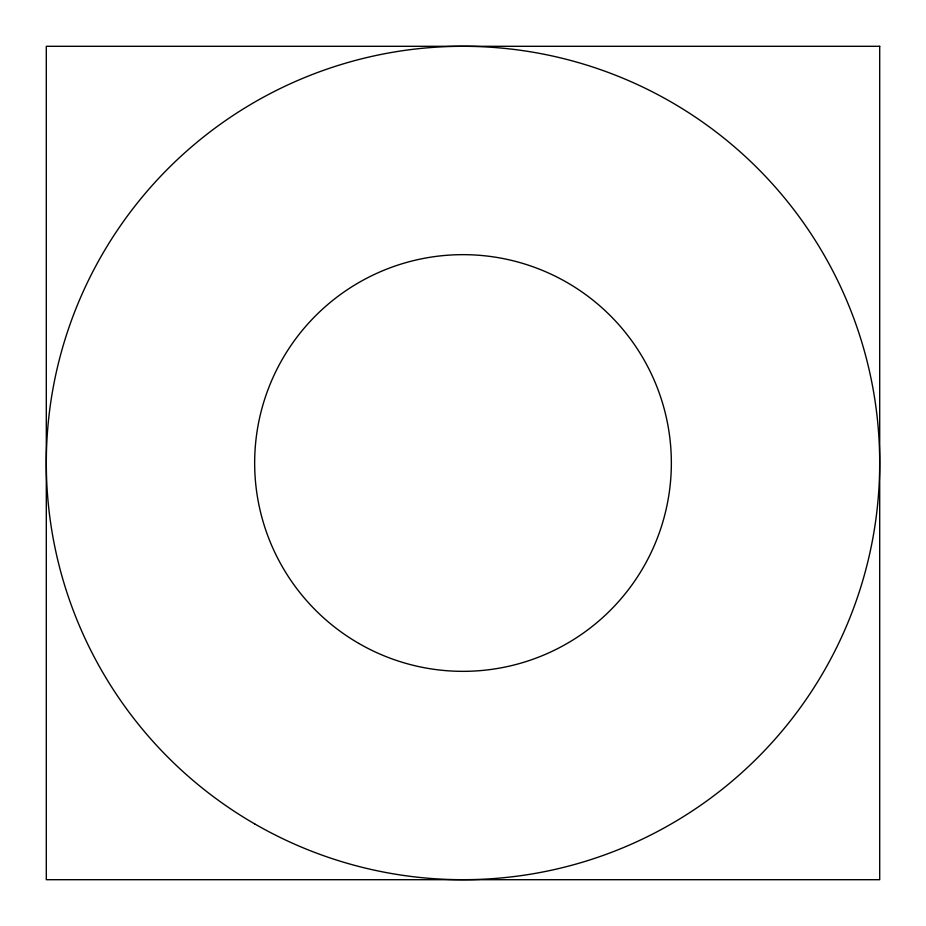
<?xml version="1.0" encoding="UTF-8"?>
<svg xmlns="http://www.w3.org/2000/svg" width="926" height="926" viewBox="0 0 926 926"><rect width="100%" height="100%" fill="white"/><g stroke="black" fill="none" stroke-linecap="round" stroke-linejoin="round"><path stroke-width="1.39" d="M879.7 46.3L46.3 46.3L46.3 879.7L879.7 879.7L879.7 46.3M358.825 643.431A208.35 208.35 0 0 0 671.35 463A208.35 208.35 0 0 0 358.825 282.569A208.35 208.35 0 0 0 358.825 643.431M254.65 823.874A416.7 416.7 0 0 0 879.7 463A416.7 416.7 0 0 0 254.65 102.126A416.7 416.7 0 0 0 254.65 823.874"/></g></svg>
